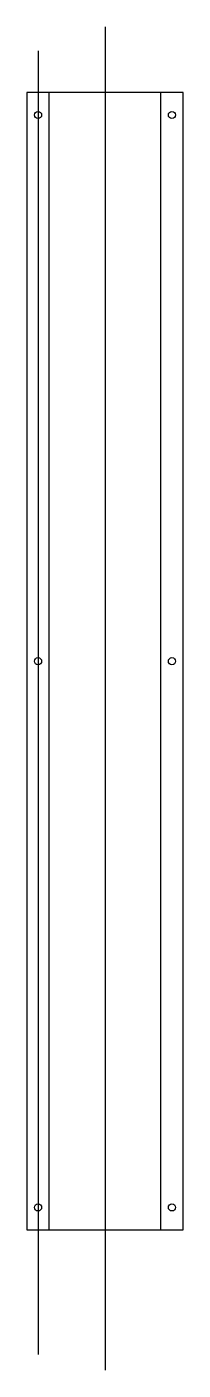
# Model space of a CAD drawing. Header units: millimetres. Extents: x 0 to 70, y -63 to 540.
import ezdxf

# ---------------------------------------------------------------- set-up
doc = ezdxf.new("R2010")
doc.units = ezdxf.units.MM

msp = doc.modelspace()

# ---------------------------------------------------------------- linework, layer by layer
for p, q in [((35, 539.51), (35, -62.98)), ((5, 528.7), (5, -56.03)), ((70, 510), (0, 510)), ((0, 510), (0, 0)), ((70, 510), (0, 510)), ((70, 510), (0, 510)), ((10, 0), (10, 510)), ((10, 0), (10, 510)), ((60, 0), (60, 510)), ((60, 0), (60, 510)), ((70, 0), (70, 510)), ((0, 0), (70, 0)), ((0, 0), (70, 0)), ((0, 0), (70, 0))]:
    msp.add_line(p, q)
for centre in [(5, 500), (65, 500), (5, 255), (65, 255), (5, 10), (65, 10)]:
    msp.add_circle(centre, 1.6)

doc.saveas('drawing.dxf')
